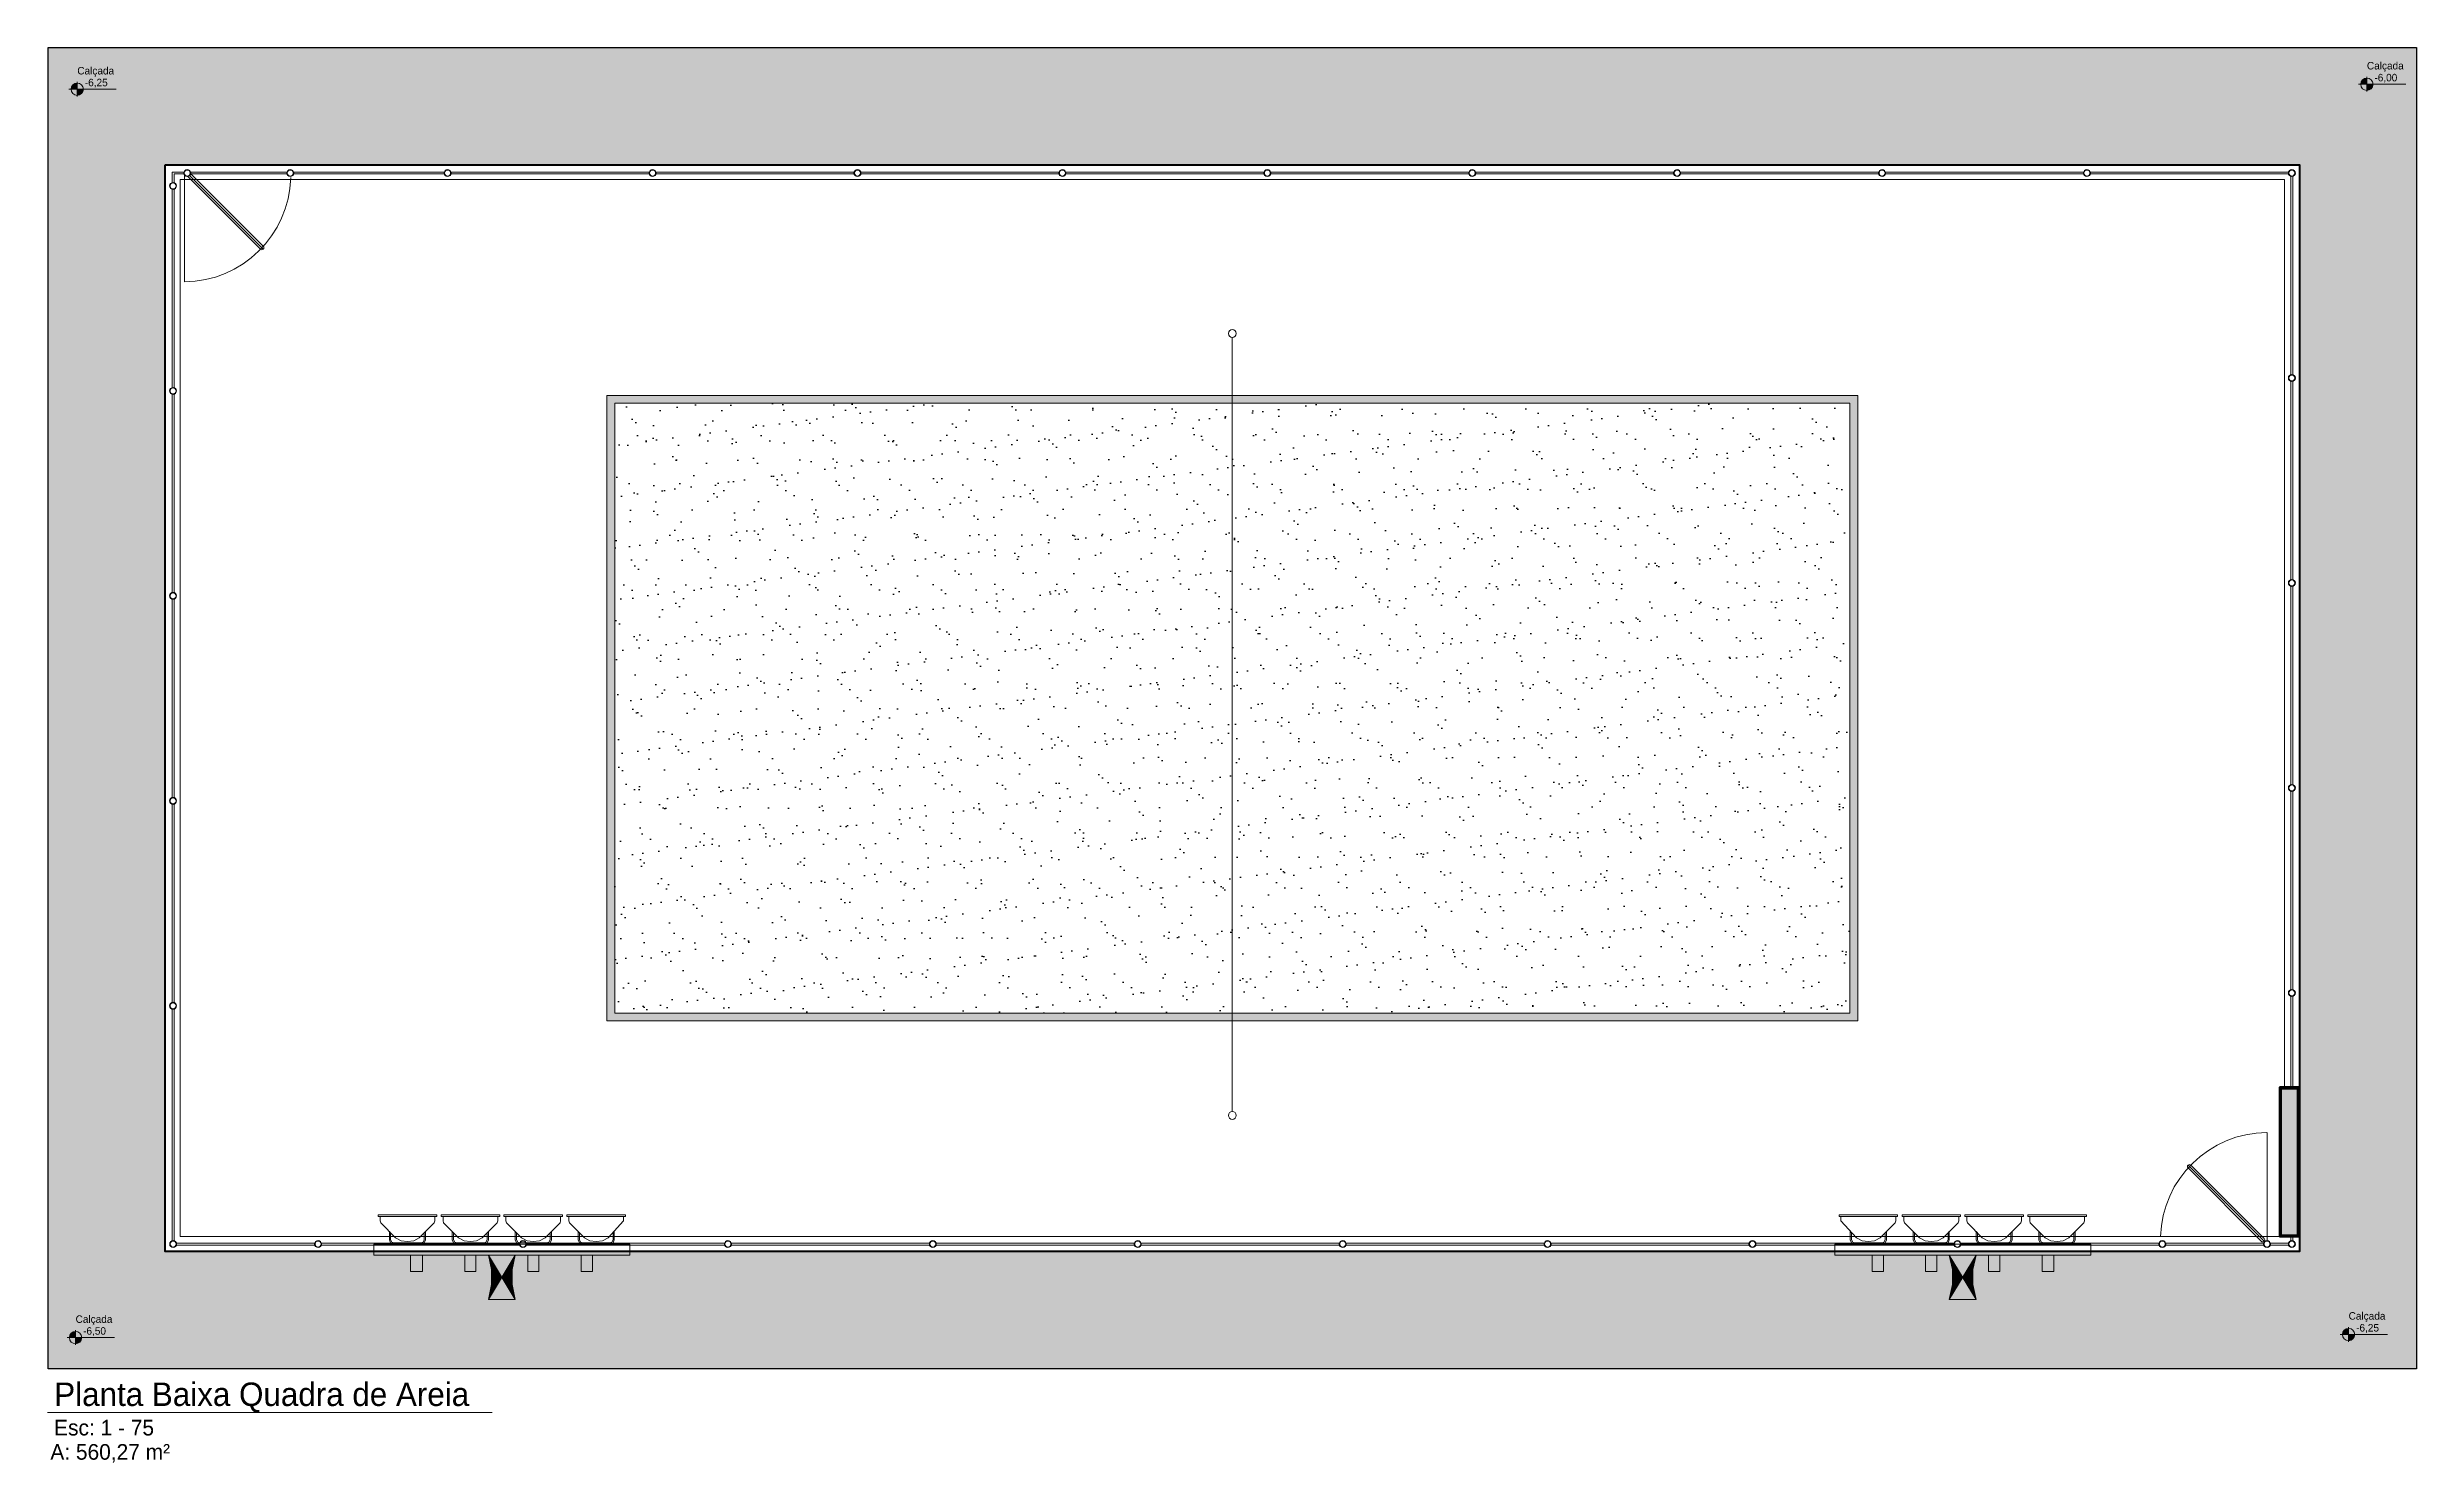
# Model space of a CAD drawing. Header units: millimetres. Extents: x 3006 to 6000, y 1661 to 3774.
# Drawn here: x 3900.61 to 3930.92, y 1971.31 to 1989.41 of the extents above; entities that cross this region are included whole.
import ezdxf

# ---------------------------------------------------------------- set-up
doc = ezdxf.new("R2010")
doc.units = ezdxf.units.MM
doc.header["$LTSCALE"] = 10
for name, color, linetype, lineweight in [('.10', 200, 'Continuous', 9), ('.10 ultra fina', 240, 'Continuous', 5), ('.15', 150, 'Continuous', 15), ('.20', 130, 'Continuous', 20), ('.40', 20, 'Continuous', 40), ('.40 Interno parede', 27, 'Continuous', 40)]:
    doc.layers.add(name, color=color, linetype=linetype, lineweight=lineweight)
doc.layers.add('.20 hachura', color=185, linetype='Continuous')
doc.layers.add('Escrita', color=34, linetype='Continuous')
doc.layers.add('Verde', color=7, linetype='Continuous', true_color=0x136734)
doc.styles.add('Texto Wilian', font='himalaya.ttf')

# ---------------------------------------------------------------- blocks, each defined once
blk = doc.blocks.new('rtyeryteryterytery')
at = {"layer": 'Verde', "color": 106, "lineweight": 9}
for points in [[(3750.54, 1990.071), (3750.5, 1989.879), (3750.5, 1989.688), (3750.54, 1989.505), (3750.197, 1990.071)], [(3750.54, 1989.505), (3750.197, 1989.505)], [(3748.811, 1989.011), (3748.811, 1989.067), (3748.819, 1989.091), (3749.01, 1989.282), (3749.082, 1989.322), (3749.161, 1989.33), (3749.241, 1989.322), (3749.313, 1989.282), (3749.504, 1989.091), (3749.512, 1989.067), (3749.512, 1989.011)], [(3749.616, 1989.011), (3749.616, 1989.067), (3749.624, 1989.091), (3749.815, 1989.282), (3749.886, 1989.322), (3749.966, 1989.33), (3750.046, 1989.322), (3750.118, 1989.282), (3750.309, 1989.091), (3750.317, 1989.067), (3750.317, 1989.011)], [(3750.42, 1989.011), (3750.42, 1989.067), (3750.428, 1989.091), (3750.619, 1989.282), (3750.691, 1989.322), (3750.771, 1989.33), (3750.851, 1989.322), (3750.922, 1989.282), (3751.113, 1989.091), (3751.121, 1989.067), (3751.121, 1989.011)], [(3751.225, 1989.011), (3751.225, 1989.067), (3751.233, 1989.091), (3751.424, 1989.282), (3751.496, 1989.322), (3751.576, 1989.33), (3751.655, 1989.322), (3751.727, 1989.282), (3751.926, 1989.067), (3751.926, 1989.011)]]:
    blk.add_lwpolyline(points, dxfattribs=at)
for points in [[(3750.54, 1990.071), (3750.197, 1989.505), (3750.237, 1989.688), (3750.237, 1989.879), (3750.197, 1990.071)], [(3749.201, 1989.712), (3749.201, 1989.505), (3749.353, 1989.505), (3749.353, 1989.712)], [(3749.894, 1989.712), (3749.894, 1989.505), (3750.038, 1989.505), (3750.038, 1989.712)], [(3750.699, 1989.712), (3750.699, 1989.505), (3750.843, 1989.505), (3750.843, 1989.712)], [(3751.384, 1989.712), (3751.384, 1989.505), (3751.528, 1989.505), (3751.528, 1989.712)], [(3748.731, 1989.505), (3748.731, 1989.362), (3752.006, 1989.362), (3752.006, 1989.505)], [(3749.393, 1989.306), (3749.393, 1989.202), (3749.377, 1989.218), (3749.377, 1989.306), (3749.361, 1989.338), (3749.337, 1989.346), (3748.986, 1989.346), (3748.962, 1989.338), (3748.946, 1989.306), (3748.946, 1989.218), (3748.93, 1989.202), (3748.93, 1989.306), (3748.946, 1989.346), (3748.986, 1989.362), (3749.337, 1989.362), (3749.377, 1989.346)], [(3750.197, 1989.306), (3750.197, 1989.202), (3750.181, 1989.218), (3750.181, 1989.306), (3750.165, 1989.338), (3750.141, 1989.346), (3749.791, 1989.346), (3749.767, 1989.338), (3749.751, 1989.306), (3749.751, 1989.218), (3749.735, 1989.202), (3749.735, 1989.306), (3749.751, 1989.346), (3749.791, 1989.362), (3750.141, 1989.362), (3750.181, 1989.346)], [(3751.002, 1989.306), (3751.002, 1989.202), (3750.986, 1989.218), (3750.986, 1989.306), (3750.97, 1989.338), (3750.946, 1989.346), (3750.596, 1989.346), (3750.572, 1989.338), (3750.556, 1989.306), (3750.556, 1989.218), (3750.54, 1989.202), (3750.54, 1989.306), (3750.556, 1989.346), (3750.596, 1989.362), (3750.946, 1989.362), (3750.986, 1989.346)], [(3751.807, 1989.306), (3751.807, 1989.202), (3751.791, 1989.218), (3751.791, 1989.306), (3751.775, 1989.338), (3751.751, 1989.346), (3751.4, 1989.346), (3751.376, 1989.338), (3751.36, 1989.306), (3751.36, 1989.218), (3751.345, 1989.202), (3751.345, 1989.306), (3751.36, 1989.346), (3751.4, 1989.362), (3751.751, 1989.362), (3751.791, 1989.346)], [(3748.787, 1989.011), (3749.536, 1989.011), (3749.536, 1988.987), (3748.787, 1988.987)], [(3749.592, 1989.011), (3750.341, 1989.011), (3750.341, 1988.987), (3749.592, 1988.987)], [(3750.396, 1989.011), (3751.145, 1989.011), (3751.145, 1988.987), (3750.396, 1988.987)], [(3751.201, 1989.011), (3751.95, 1989.011), (3751.95, 1988.987), (3751.201, 1988.987)]]:
    blk.add_lwpolyline(points, close=True, dxfattribs=at)
for points in [[(3750.309, 1989.879), (3750.237, 1989.879), (3750.197, 1990.071)], [(3750.5, 1989.879), (3750.428, 1989.879), (3750.54, 1990.071)], [(3750.365, 1989.784), (3750.309, 1989.879), (3750.237, 1989.879)], [(3750.365, 1989.784), (3750.237, 1989.784), (3750.237, 1989.879)], [(3750.309, 1989.688), (3750.365, 1989.784), (3750.237, 1989.784)], [(3750.309, 1989.688), (3750.237, 1989.688), (3750.237, 1989.784)], [(3750.5, 1989.784), (3750.365, 1989.784), (3750.428, 1989.879)], [(3750.5, 1989.688), (3750.5, 1989.784), (3750.365, 1989.784)], [(3750.5, 1989.688), (3750.428, 1989.688), (3750.365, 1989.784)], [(3750.5, 1989.784), (3750.5, 1989.879), (3750.428, 1989.879)], [(3750.197, 1989.505), (3750.309, 1989.688), (3750.237, 1989.688)], [(3750.54, 1989.505), (3750.5, 1989.688), (3750.428, 1989.688)]]:
    blk.add_solid(points, dxfattribs=at)

msp = doc.modelspace()

# ---------------------------------------------------------------- hatches: boundary and pattern name
at = {"layer": '.10', "lineweight": 9}
h = msp.add_hatch(color=200, dxfattribs=at)
h.paths.add_polyline_path([(3900.991, 1988.95, 0.414214), (3900.913, 1988.872), (3900.991, 1988.872)])
h.paths.add_polyline_path([(3901.07, 1988.872), (3900.991, 1988.872), (3900.991, 1988.793, 0.414214)])
h = msp.add_hatch(color=200, dxfattribs=at)
h.paths.add_polyline_path([(3930.281, 1989.014, 0.414214), (3930.202, 1988.935), (3930.281, 1988.935)])
h.paths.add_polyline_path([(3930.359, 1988.935), (3930.281, 1988.935), (3930.281, 1988.857, 0.414214)])
h = msp.add_hatch(color=200, dxfattribs=at)
h.paths.add_polyline_path([(3900.97, 1972.985, 0.414214), (3900.891, 1972.906), (3900.97, 1972.906)])
h.paths.add_polyline_path([(3901.049, 1972.906), (3900.97, 1972.906), (3900.97, 1972.827, 0.414214)])
h = msp.add_hatch(color=200, dxfattribs=at)
h.paths.add_polyline_path([(3930.047, 1973.025, 0.414214), (3929.968, 1972.946), (3930.047, 1972.946)])
h.paths.add_polyline_path([(3930.125, 1972.946), (3930.047, 1972.946), (3930.047, 1972.867, 0.414214)])
at = {"layer": '.20 hachura'}
h = msp.add_hatch(dxfattribs=at)
h.set_pattern_fill('AR-HBONE', color=185, scale=0.001)
h.paths.add_polyline_path([(3902.117, 1987.907), (3929.417, 1987.907), (3929.417, 1974.007), (3902.117, 1974.007)], flags=16)
h.paths.add_polyline_path([(3929.283, 1977.315, 1), (3929.359, 1977.315, 1)], flags=0)
h.paths.add_polyline_path([(3929.283, 1974.103, 1), (3929.359, 1974.103, 1)], flags=0)
h.paths.add_polyline_path([(3928.93, 1974.175), (3928.966, 1974.139, 1)], flags=0)
h.paths.add_polyline_path([(3902.308, 1987.716), (3929.226, 1987.716), (3929.226, 1976.11), (3929.308, 1976.11), (3929.308, 1977.272, -0.331679), (3929.277, 1977.315, -1), (3929.366, 1977.315, -0.331679), (3929.334, 1977.272), (3929.334, 1976.11), (3929.417, 1976.11), (3929.417, 1974.198), (3929.334, 1974.198), (3929.334, 1974.145, -0.331679), (3929.366, 1974.103, -0.864689), (3929.278, 1974.09), (3927.7, 1974.09, -0.843039), (3927.626, 1974.103, -0.843039), (3927.7, 1974.115), (3928.954, 1974.115), (3928.871, 1974.198), (3902.308, 1974.198)], flags=0)
h.paths.add_polyline_path([(3907.767, 1984.957), (3915.767, 1984.957), (3915.767, 1985.698, -0.414214), (3915.717, 1985.748, -1), (3915.817, 1985.748, -0.414214), (3915.767, 1985.698), (3915.767, 1984.957), (3923.767, 1984.957), (3923.767, 1976.957), (3915.767, 1976.957), (3915.767, 1975.798, -0.414214), (3915.817, 1975.748, -1), (3915.717, 1975.748, -0.414214), (3915.767, 1975.798), (3915.767, 1976.957), (3907.767, 1976.957)], flags=0)
h.paths.add_polyline_path([(3907.867, 1984.857), (3923.667, 1984.857), (3923.667, 1977.057), (3907.867, 1977.057)], flags=0)
h.paths.add_polyline_path([(3927.993, 1975.077, -0.009291), (3928.027, 1975.114, 0.94698)], flags=0)
h.paths.add_polyline_path([(3927.7, 1974.115), (3929.03, 1974.115), (3929.278, 1974.09, -0.414214), (3929.308, 1974.145), (3929.308, 1974.218), (3929.226, 1974.218), (3929.162, 1974.218), (3929.162, 1974.836), (3929.162, 1976.09), (3929.397, 1976.09), (3929.397, 1974.218), (3929.308, 1974.218), (3929.308, 1974.145, -0.501863), (3929.366, 1974.103, -0.864689), (3929.278, 1974.09), (3927.7, 1974.09, -0.843039), (3927.626, 1974.103, -0.843039)], flags=0)
h.paths.add_polyline_path([(3929.366, 1974.103, -1), (3929.277, 1974.103, -1)], flags=0)
h.paths.add_polyline_path([(3930.917, 1989.407), (3930.917, 1972.507), (3900.617, 1972.507), (3900.617, 1989.407)])
at = {"layer": '.20 hachura', "true_color": 0xc7c8ca}
h = msp.add_hatch(color=9, dxfattribs=at)
h.dxf.hatch_style = 1
h.paths.add_polyline_path([(3923.767, 1984.957), (3907.767, 1984.957), (3907.767, 1976.957), (3923.767, 1976.957)])
h.paths.add_polyline_path([(3907.867, 1984.857), (3923.667, 1984.857), (3923.667, 1977.057), (3907.867, 1977.057)], flags=16)
at = {"layer": '.20 hachura'}
h = msp.add_hatch(dxfattribs=at)
h.set_pattern_fill('AR-SAND', color=185, scale=0.01)
h.paths.add_polyline_path([(3907.867, 1984.857), (3923.667, 1984.857), (3923.667, 1977.057), (3907.867, 1977.057)])
h = msp.add_hatch(color=185, dxfattribs=at)
h.dxf.hatch_style = 1
h.paths.add_polyline_path([(3929.397, 1976.09), (3929.397, 1974.218), (3929.226, 1974.218), (3929.182, 1974.218), (3929.182, 1974.836), (3929.182, 1976.09)])

# ---------------------------------------------------------------- linework, layer by layer
at = {"layer": '.10', "color": 200, "lineweight": 9}
for p, q in [((3901.489, 1988.872), (3900.885, 1988.872)), ((3900.991, 1988.966), (3900.991, 1988.778)), ((3930.778, 1988.936), (3930.174, 1988.935)), ((3930.281, 1989.03), (3930.281, 1988.842)), ((3930.047, 1973.041), (3930.047, 1972.852)), ((3901.467, 1972.906), (3900.863, 1972.906)), ((3900.97, 1973), (3900.97, 1972.812)), ((3930.544, 1972.947), (3929.94, 1972.946))]:
    msp.add_line(p, q, dxfattribs=at)
for centre in [(3900.991, 1988.872), (3930.281, 1988.935), (3900.97, 1972.906), (3930.047, 1972.946)]:
    msp.add_circle(centre, 0.0788, dxfattribs=at)
at = {"layer": '.10 ultra fina', "color": 240, "lineweight": 5}
msp.add_lwpolyline([(3902.117, 1974.007), (3902.117, 1987.907), (3929.417, 1987.907), (3929.417, 1974.007)], close=True, dxfattribs=at)
msp.add_lwpolyline([(3929.162, 1974.198), (3902.308, 1974.198), (3902.308, 1987.716), (3929.226, 1987.716), (3929.226, 1976.11)], dxfattribs=at)
at = {"layer": '.15', "color": 150, "lineweight": 15}
for centre, radius in [((3902.217, 1987.635), 0.0446), ((3902.217, 1987.635), 0.0382), ((3902.398, 1987.8), 0.0446), ((3902.398, 1987.8), 0.0382), ((3903.716, 1987.8), 0.0446), ((3903.716, 1987.8), 0.0382), ((3905.729, 1987.8), 0.0446), ((3905.729, 1987.8), 0.0382), ((3908.351, 1987.8), 0.0446), ((3908.351, 1987.8), 0.0382), ((3910.972, 1987.8), 0.0446), ((3910.972, 1987.8), 0.0382), ((3913.593, 1987.8), 0.0446), ((3913.593, 1987.8), 0.0382), ((3916.215, 1987.8), 0.0446), ((3916.215, 1987.8), 0.0382), ((3918.836, 1987.8), 0.0446), ((3918.836, 1987.8), 0.0382), ((3921.457, 1987.8), 0.0446), ((3921.457, 1987.8), 0.0382), ((3924.079, 1987.8), 0.0446), ((3924.079, 1987.8), 0.0382), ((3926.7, 1987.8), 0.0446), ((3926.7, 1987.8), 0.0382), ((3929.321, 1987.8), 0.0446), ((3929.321, 1987.8), 0.0382), ((3929.321, 1985.179), 0.0446), ((3929.321, 1985.179), 0.0382), ((3902.217, 1985.014), 0.0446), ((3902.217, 1985.014), 0.0382), ((3902.217, 1982.393), 0.0446), ((3929.321, 1982.558), 0.0446), ((3929.321, 1982.558), 0.0382), ((3902.217, 1982.393), 0.0382), ((3902.217, 1979.771), 0.0446), ((3902.217, 1979.771), 0.0382), ((3929.321, 1979.936), 0.0446), ((3929.321, 1979.936), 0.0382), ((3929.321, 1977.315), 0.0446), ((3929.321, 1977.315), 0.0382), ((3902.217, 1977.15), 0.0446), ((3902.217, 1977.15), 0.0382), ((3902.218, 1974.103), 0.0446), ((3902.218, 1974.103), 0.0382), ((3904.072, 1974.103), 0.0446), ((3904.072, 1974.103), 0.0382), ((3906.693, 1974.103), 0.0446), ((3906.693, 1974.103), 0.0382), ((3909.315, 1974.103), 0.0446), ((3909.315, 1974.103), 0.0382), ((3911.936, 1974.103), 0.0446), ((3911.936, 1974.103), 0.0382), ((3914.557, 1974.103), 0.0446), ((3914.557, 1974.103), 0.0382), ((3917.179, 1974.103), 0.0446), ((3917.179, 1974.103), 0.0382), ((3919.8, 1974.103), 0.0446), ((3919.8, 1974.103), 0.0382), ((3922.421, 1974.103), 0.0446), ((3922.421, 1974.103), 0.0382), ((3925.043, 1974.103), 0.0446), ((3925.043, 1974.103), 0.0382), ((3927.664, 1974.103), 0.0446), ((3927.664, 1974.103), 0.0382), ((3927.664, 1974.103), 0.0382), ((3929.003, 1974.103), 0.0446), ((3929.003, 1974.103), 0.0446), ((3929.003, 1974.103), 0.0446), ((3929.003, 1974.103), 0.0382), ((3929.003, 1974.103), 0.0382), ((3929.003, 1974.103), 0.0382), ((3929.003, 1974.103), 0.0382), ((3929.321, 1974.103), 0.0446), ((3929.321, 1974.103), 0.0446), ((3929.321, 1974.103), 0.0446), ((3929.321, 1974.103), 0.0382), ((3929.321, 1974.103), 0.0382), ((3929.321, 1974.103), 0.0382), ((3929.321, 1974.103), 0.0382)]:
    msp.add_circle(centre, radius, dxfattribs=at)
for centre, start, end in [((3902.353, 1987.779), 270.3666, 358.4137), ((3929.011, 1974.16), 90.3666, 178.4137)]:
    msp.add_arc(centre, 1.37, start, end, dxfattribs=at)
at = {"layer": '.20', "color": 130, "lineweight": 20}
for p, q in [((3902.361, 1987.774), (3902.361, 1986.409)), ((3902.405, 1987.757), (3903.335, 1986.827)), ((3902.429, 1987.769), (3903.371, 1986.827)), ((3902.441, 1987.793), (3903.371, 1986.863)), ((3915.767, 1985.698), (3915.767, 1975.798)), ((3907.767, 1976.957), (3907.767, 1984.957)), ((3907.767, 1984.957), (3923.767, 1984.957)), ((3907.867, 1977.057), (3907.867, 1984.857)), ((3907.867, 1984.857), (3923.667, 1984.857)), ((3923.667, 1984.857), (3923.667, 1977.057)), ((3923.767, 1984.957), (3923.767, 1976.957)), ((3923.667, 1977.057), (3907.867, 1977.057)), ((3923.767, 1976.957), (3907.767, 1976.957)), ((3929.003, 1974.141), (3929.003, 1975.53)), ((3928.966, 1974.139), (3927.993, 1975.112)), ((3928.93, 1974.139), (3927.993, 1975.076)), ((3928.966, 1974.175), (3928.029, 1975.112))]:
    msp.add_line(p, q, dxfattribs=at)
for points in [[(3902.355, 1987.813), (3902.204, 1987.813), (3902.204, 1987.678)], [(3902.204, 1987.593), (3902.204, 1985.057)], [(3902.355, 1987.788), (3902.23, 1987.788), (3902.23, 1987.678)], [(3902.23, 1987.593), (3902.23, 1985.057)], [(3902.44, 1987.813), (3903.673, 1987.813)], [(3902.44, 1987.788), (3903.673, 1987.788)], [(3905.687, 1987.813), (3903.759, 1987.813)], [(3905.687, 1987.788), (3903.759, 1987.788)], [(3908.308, 1987.813), (3905.772, 1987.813)], [(3908.308, 1987.788), (3905.772, 1987.788)], [(3910.929, 1987.813), (3908.393, 1987.813)], [(3910.929, 1987.788), (3908.393, 1987.788)], [(3913.551, 1987.813), (3911.015, 1987.813)], [(3913.551, 1987.788), (3911.015, 1987.788)], [(3916.172, 1987.813), (3913.636, 1987.813)], [(3916.172, 1987.788), (3913.636, 1987.788)], [(3918.793, 1987.813), (3916.257, 1987.813)], [(3918.793, 1987.788), (3916.257, 1987.788)], [(3921.415, 1987.813), (3918.879, 1987.813)], [(3921.415, 1987.788), (3918.879, 1987.788)], [(3924.036, 1987.813), (3921.5, 1987.813)], [(3924.036, 1987.788), (3921.5, 1987.788)], [(3926.657, 1987.813), (3924.121, 1987.813)], [(3926.657, 1987.788), (3924.121, 1987.788)], [(3929.278, 1987.813), (3926.743, 1987.813)], [(3929.278, 1987.788), (3926.743, 1987.788)], [(3929.308, 1987.758), (3929.308, 1985.222)], [(3929.334, 1987.758), (3929.334, 1985.222)], [(3902.204, 1984.971), (3902.204, 1982.435)], [(3902.23, 1984.971), (3902.23, 1982.435)], [(3929.308, 1985.136), (3929.308, 1982.601)], [(3929.334, 1985.136), (3929.334, 1982.601)], [(3929.308, 1982.515), (3929.308, 1979.979)], [(3929.334, 1982.515), (3929.334, 1979.979)], [(3902.204, 1982.35), (3902.204, 1979.814)], [(3902.23, 1982.35), (3902.23, 1979.814)], [(3902.204, 1979.729), (3902.204, 1977.193)], [(3902.23, 1979.729), (3902.23, 1977.193)], [(3929.308, 1979.894), (3929.308, 1977.358)], [(3929.334, 1979.894), (3929.334, 1977.358)], [(3902.204, 1977.107), (3902.204, 1974.145)], [(3902.23, 1977.107), (3902.23, 1974.146)], [(3929.308, 1977.279), (3929.308, 1976.11)], [(3929.334, 1977.279), (3929.334, 1976.11)], [(3904.029, 1974.115), (3902.26, 1974.115)], [(3904.029, 1974.09), (3902.26, 1974.09)], [(3906.651, 1974.115), (3904.115, 1974.115)], [(3906.651, 1974.09), (3904.115, 1974.09)], [(3909.272, 1974.115), (3906.736, 1974.115)], [(3909.272, 1974.09), (3906.736, 1974.09)], [(3911.893, 1974.115), (3909.358, 1974.115)], [(3911.893, 1974.09), (3909.358, 1974.09)], [(3914.515, 1974.115), (3911.979, 1974.115)], [(3914.515, 1974.09), (3911.979, 1974.09)], [(3917.136, 1974.115), (3914.6, 1974.115)], [(3917.136, 1974.09), (3914.6, 1974.09)], [(3919.757, 1974.115), (3917.221, 1974.115)], [(3919.757, 1974.09), (3917.221, 1974.09)], [(3922.379, 1974.115), (3919.843, 1974.115)], [(3922.379, 1974.09), (3919.843, 1974.09)], [(3925, 1974.115), (3922.464, 1974.115)], [(3925, 1974.09), (3922.464, 1974.09)], [(3927.621, 1974.115), (3925.085, 1974.115)], [(3927.621, 1974.09), (3925.085, 1974.09)], [(3927.707, 1974.115), (3928.96, 1974.115)], [(3927.707, 1974.09), (3928.96, 1974.09)], [(3929.045, 1974.115), (3929.278, 1974.115)], [(3929.045, 1974.09), (3929.278, 1974.09)], [(3929.308, 1974.198), (3929.308, 1974.145)], [(3929.334, 1974.198), (3929.334, 1974.145)]]:
    msp.add_lwpolyline(points, dxfattribs=at)
for centre in [(3915.767, 1985.748), (3915.767, 1975.748)]:
    msp.add_circle(centre, 0.05, dxfattribs=at)
for centre, start, end in [((3903.353, 1986.845), 225, 45), ((3928.011, 1975.094), 45, 225), ((3928.948, 1974.157), 225, 45)]:
    msp.add_arc(centre, 0.0255, start, end, dxfattribs=at)
at = {"layer": '.20 hachura', "color": 185}
msp.add_lwpolyline([(3900.617, 1989.407), (3930.917, 1989.407), (3930.917, 1972.507), (3900.617, 1972.507)], close=True, dxfattribs=at)
at = {"layer": '.40', "color": 20, "lineweight": 40}
for p, q in [((3929.417, 1976.11), (3929.162, 1976.11)), ((3929.162, 1976.11), (3929.162, 1974.836)), ((3929.417, 1974.198), (3929.417, 1976.11)), ((3929.162, 1974.836), (3929.162, 1974.198)), ((3929.162, 1974.198), (3929.417, 1974.198))]:
    msp.add_line(p, q, dxfattribs=at)
at = {"layer": '.40', "ltscale": 10}
msp.add_lwpolyline([(3902.117, 1987.907), (3929.417, 1987.907), (3929.417, 1974.007), (3902.117, 1974.007)], close=True, dxfattribs=at)
at = {"layer": '.40 Interno parede', "color": 27}
msp.add_lwpolyline([(3929.226, 1974.218), (3929.397, 1974.218), (3929.397, 1976.09), (3929.182, 1976.09), (3929.182, 1974.836), (3929.182, 1974.218)], close=True, dxfattribs=at)
at = {"layer": 'Verde', "color": 106, "lineweight": 9}
msp.add_line((3900.609, 1971.947), (3906.299, 1971.947), dxfattribs=at)

# ---------------------------------------------------------------- block references
at = {"layer": '.40', "xscale": -1, "rotation": 180}
msp.add_blockref('rtyeryteryterytery', (156.054, 3963.465), dxfattribs=at)
at = {"layer": '.40', "rotation": 180}
msp.add_blockref('rtyeryteryterytery', (7675.479, 3963.465), dxfattribs=at)

# ---------------------------------------------------------------- texts
at = {"layer": 'Escrita', "attachment_point": 1, "style": 'Texto Wilian'}
for s, insert, char_height, width in [('{\\C34;Calçada }', (3900.992, 1989.157), 0.096, 3.49988), ('{\\C34;Calçada }', (3930.281, 1989.221), 0.096, 3.49988), ('{\\C34;-6,25}', (3901.088, 1989.006), 0.096, 3.49988), ('{\\C34;-6,00}', (3930.377, 1989.069), 0.096, 3.49988), ('{\\C34;Calçada }', (3900.97, 1973.191), 0.096, 3.49988), ('{\\C34;-6,50}', (3901.066, 1973.04), 0.096, 3.49988), ('{\\C34;Calçada }', (3930.047, 1973.232), 0.096, 3.49988), ('{\\C34;-6,25}', (3930.143, 1973.08), 0.096, 3.49988), ('{\\C50;Planta Baixa Quadra de Areia  }', (3900.697, 1972.332), 0.3, 7.44131), ('{\\C50;Esc: 1 - 75}', (3900.695, 1971.855), 0.2, 3.14298), ('{\\C50;A: 560,27 m²}', (3900.647, 1971.545), 0.2, 3.14298)]:
    msp.add_mtext(s, dxfattribs=dict(at, insert=insert, char_height=char_height, width=width))

doc.saveas('drawing.dxf')
